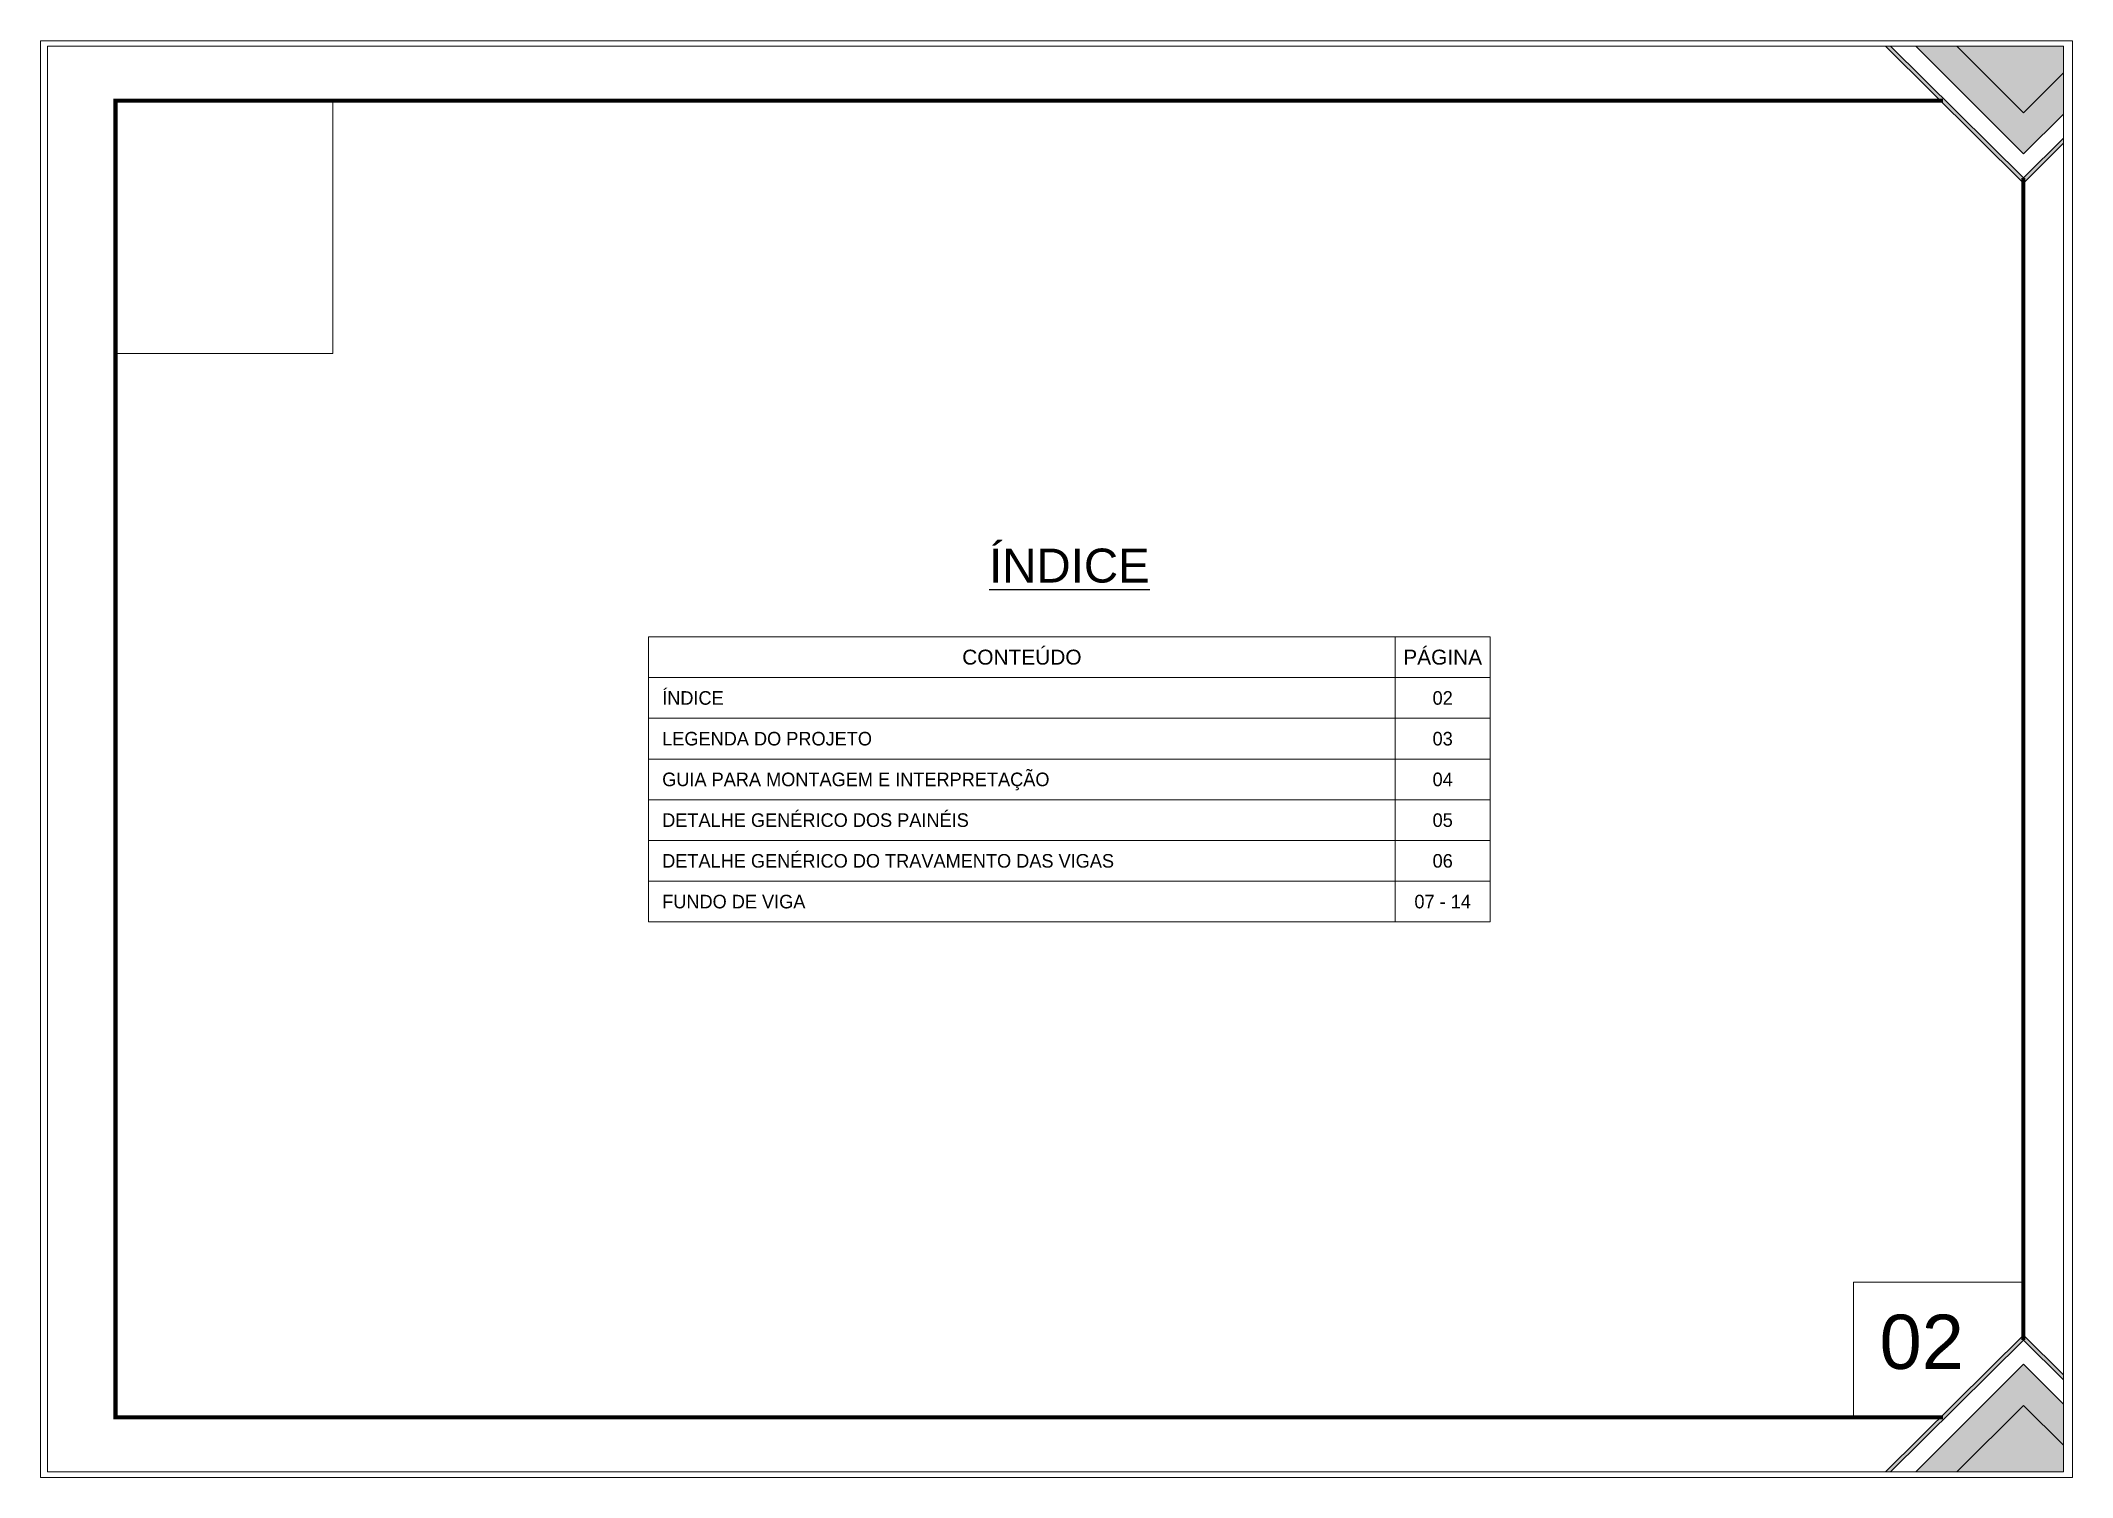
# Paper-space layout '. (2)' of a CAD drawing. Extents: x 303 to 600, y -8 to 202.
# The model-space entities are those that its viewports show. They can reach past a viewport. Long polylines and large blocks are cut down to what shows.
import ezdxf
from ezdxf.enums import TextEntityAlignment as Align

# ---------------------------------------------------------------- set-up
doc = ezdxf.new("R2010")
doc.units = 0
doc.linetypes.add('CONTINUO', pattern=[0])
doc.layers.get('0').update_dxf_attribs({"color": 50})
doc.layers.add('CARIMBO', color=255, linetype='Continuous', lineweight=9)
doc.layers.add('Folhas', color=255, linetype='Continuous', lineweight=9)
doc.layers.add('TEXTO', color=3, linetype='Continuous')
doc.styles.add('ARIAL', font='arial.ttf')
doc.styles.add('Tecnologia', font='')
doc.styles.get('Tecnologia').set_extended_font_data('Forgotten Futurist')
picture_1 = doc.add_image_def('image3.png', size_in_pixel=(2500, 2913))

# ---------------------------------------------------------------- blocks, each defined once
blk = doc.blocks.new('9999997')
at = {"transparency": 33554687}
h = blk.add_hatch(color=30, dxfattribs=at)
h.dxf.hatch_style = 1
h.paths.add_polyline_path([(1357.7, 1050), (1354, 1050), (1455.5, 949.3), (1485, 978.7), (1485, 982.3), (1455.5, 953)])
at = {"true_color": 0x000000, "transparency": 33554687}
h = blk.add_hatch(color=18, dxfattribs=at)
h.dxf.hatch_style = 1
h.paths.add_polyline_path([(1406.6, 1050), (1376.2, 1050), (1455.5, 970.8), (1485, 1000.1), (1485, 1030.4), (1455.5, 1001.1)])
at = {"true_color": 0xff7f00, "transparency": 33554687}
h = blk.add_hatch(color=30, dxfattribs=at)
h.dxf.hatch_style = 1
h.paths.add_polyline_path([(1485, 1030.4), (1485, 1050), (1406.6, 1050), (1455.5, 1001.1)])
at = {"transparency": 33554687}
h = blk.add_hatch(color=30, dxfattribs=at)
h.dxf.hatch_style = 1
h.paths.add_polyline_path([(1357.7, 0), (1354, 0), (1455.5, 100.7), (1485, 71.3), (1485, 67.7), (1455.5, 97)])
at = {"true_color": 0x000000, "transparency": 33554687}
h = blk.add_hatch(color=18, dxfattribs=at)
h.dxf.hatch_style = 1
h.paths.add_polyline_path([(1406.6, 0), (1376.2, 0), (1455.5, 79.2), (1485, 49.9), (1485, 19.6), (1455.5, 48.9)])
at = {"true_color": 0xff7f00, "transparency": 33554687}
h = blk.add_hatch(color=30, dxfattribs=at)
h.dxf.hatch_style = 1
h.paths.add_polyline_path([(1485, 19.6), (1485, 0), (1406.6, 0), (1455.5, 48.9)])
at = {"color": 30, "linetype": 'CONTINUO'}
for q in [(1455.5, 139.6), (1330.4, 40)]:
    blk.add_line((1330.4, 139.6), q, dxfattribs=at)
at = {"color": 30, "transparency": 33554687}
for points in [[(1485, 978.7), (1455.5, 949.3), (1354, 1050)], [(1485, 982.3), (1455.5, 953), (1357.7, 1050)], [(1376.2, 1050), (1455.5, 970.8), (1485, 1000.1)], [(1406.6, 1050), (1455.5, 1001.1), (1485, 1030.4)], [(1485, 71.3), (1455.5, 100.7), (1354, 0)], [(1485, 67.7), (1455.5, 97), (1357.7, 0)], [(1376.2, 0), (1455.5, 79.2), (1485, 49.9)], [(1406.6, 0), (1455.5, 48.9), (1485, 19.6)]]:
    blk.add_lwpolyline(points, dxfattribs=at)
at = {"layer": 'Folhas'}
blk.add_lwpolyline([(0, 0), (1485, 0), (1485, 1050), (0, 1050)], close=True, dxfattribs=at)
at = {"layer": 'Folhas', "color": 30, "const_width": 3}
for points in [[(1396.2, 1010), (50, 1010), (50, 40), (1396.2, 40)], [(1455.5, 97), (1455.5, 953)]]:
    blk.add_lwpolyline(points, dxfattribs=at)
image = blk.add_image(picture_1, insert=(50, 823.6), size_in_units=(160, 186.4), rotation=0)
image.dxf.flags = 7

msp = doc.modelspace()

# ---------------------------------------------------------------- linework, layer by layer
at = {"layer": 'CARIMBO'}
for p, q in [((2099.207, 1073.504), (2099.207, 863.504)), ((2099.207, 1073.504), (2719.191, 1073.504)), ((2649.191, 1073.504), (2649.191, 863.504)), ((2719.191, 1073.504), (2719.191, 863.504)), ((2099.207, 1043.504), (2719.191, 1043.504)), ((2099.207, 1013.504), (2719.191, 1013.504)), ((2099.207, 983.504), (2719.191, 983.504)), ((2099.207, 953.504), (2719.191, 953.504)), ((2099.207, 923.504), (2719.191, 923.504)), ((2099.207, 893.504), (2719.191, 893.504)), ((2099.207, 863.504), (2719.191, 863.504))]:
    msp.add_line(p, q, dxfattribs=at)

# ---------------------------------------------------------------- block references
at = {"layer": 'Folhas'}
msp.add_blockref('9999997', (1656.471, 458.504), dxfattribs=at)

# ---------------------------------------------------------------- texts
at = {"layer": 'Folhas', "style": 'ARIAL'}
msp.add_text('02', height=40, dxfattribs=at).set_placement((3037.102, 554.245), align=Align.MIDDLE)
at = {"layer": 'TEXTO', "color": 0, "linetype": 'Continuous', "ltscale": 5, "style": 'ARIAL'}
msp.add_text('%%UÍNDICE', height=25, dxfattribs=at).set_placement((2409.199, 1113.504), align=Align.CENTER)
for s, p in [('CONTEÚDO', (2374.199, 1058.557)), ('PÁGINA', (2684.191, 1058.557))]:
    msp.add_text(s, height=11, dxfattribs=at).set_placement(p, align=Align.MIDDLE_CENTER)
at = {"layer": 'TEXTO', "color": 0, "style": 'Tecnologia'}
for s, p in [('ÍNDICE', (2109.207, 1028.504)), ('LEGENDA DO PROJETO', (2109.207, 998.504)), ('GUIA PARA MONTAGEM E INTERPRETAÇÃO', (2109.207, 968.504)), ('DETALHE GENÉRICO DOS PAINÉIS', (2109.207, 938.504)), ('DETALHE GENÉRICO DO TRAVAMENTO DAS VIGAS', (2109.207, 908.504)), ('FUNDO DE VIGA', (2109.207, 878.504))]:
    msp.add_text(s, height=10, dxfattribs=at).set_placement(p, align=Align.MIDDLE_LEFT)
for s, p in [('02', (2684.191, 1028.504)), ('03', (2684.191, 998.504)), ('04', (2684.191, 968.504)), ('05', (2684.191, 938.504)), ('06', (2684.191, 908.504)), ('07 - 14', (2684.191, 878.504))]:
    msp.add_text(s, height=10, dxfattribs=at).set_placement(p, align=Align.MIDDLE_CENTER)

psp = doc.layouts.new('. (2)')

# ---------------------------------------------------------------- viewports
at = {"layer": 'Defpoints'}
psp.add_viewport(center=(451.95, 96.83), size=(297, 210), view_center_point=(2399.676, 983.504), view_height=1058.31924, dxfattribs=at)

doc.saveas('drawing.dxf')
